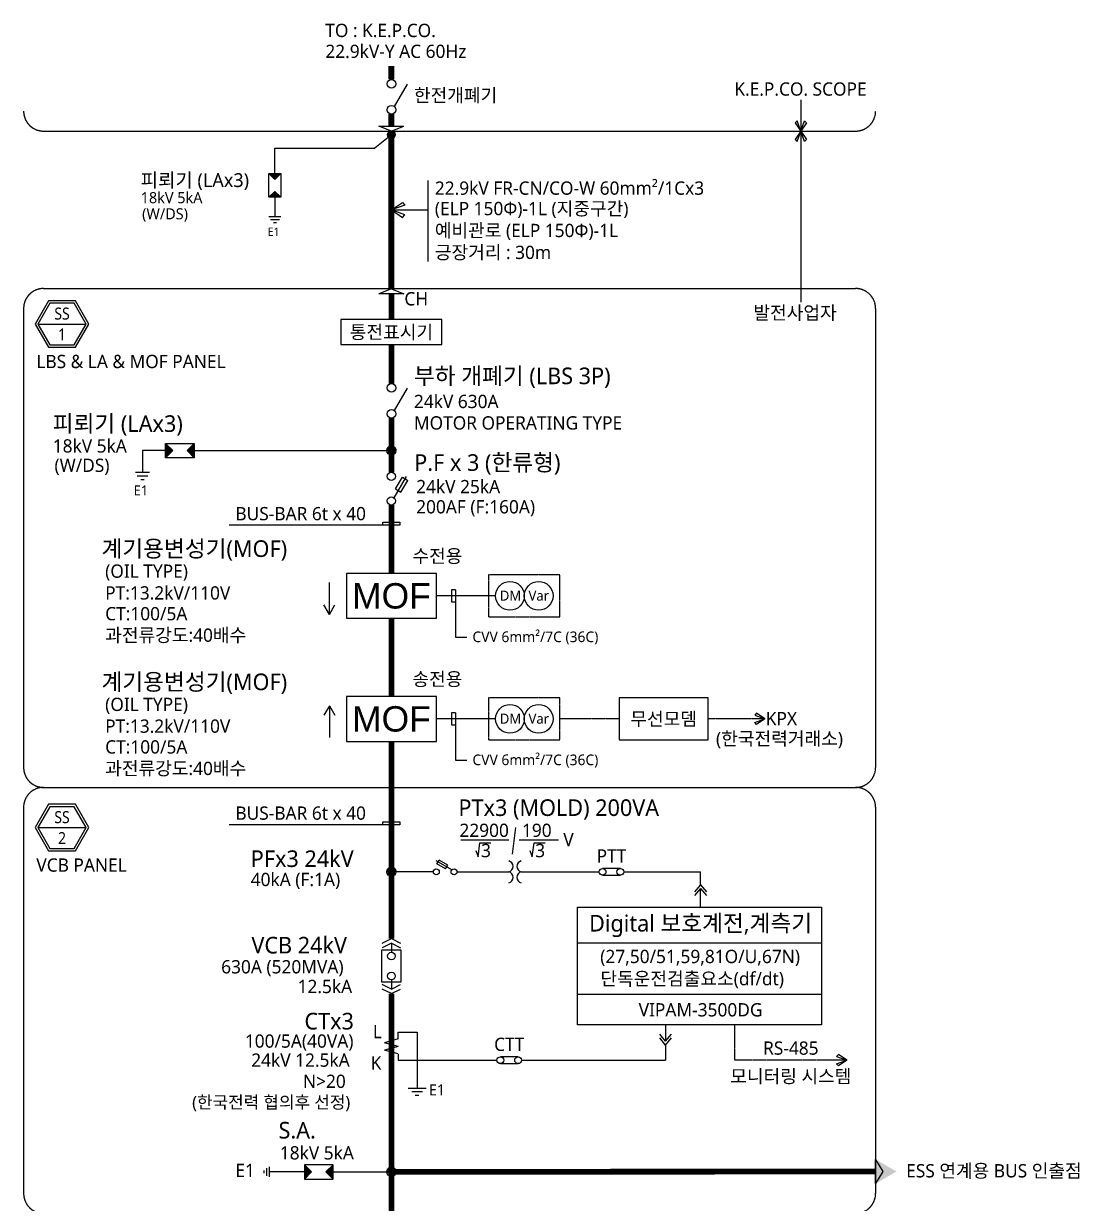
# Model space of a CAD drawing. Header units: millimetres. Extents: x 3366 to 510398, y 0 to 56757.
# Drawn here: x 99197 to 123048, y 30112 to 56757 of the extents above; entities that cross this region are included whole.
import ezdxf
from ezdxf.enums import TextEntityAlignment as Align

# ---------------------------------------------------------------- set-up
doc = ezdxf.new("R2010")
doc.units = ezdxf.units.MM
doc.linetypes.add('C4', pattern=[19, 16, -1, 1, -1])
doc.linetypes.add('LH2', pattern=[2.75, 2, -0.75])
for name, color, linetype in [('E-ELEC', 3, 'Continuous'), ('E-LINE', 4, 'Continuous'), ('E-TABL', 1, 'Continuous'), ('E-TEXT', 7, 'Continuous')]:
    doc.layers.add(name, color=color, linetype=linetype)
doc.styles.add('arial', font='arial.ttf')
doc.styles.add('MG', font='malgun.ttf')

msp = doc.modelspace()

# ---------------------------------------------------------------- hatches: boundary and pattern name
at = {"layer": 'E-LINE'}
msp.add_hatch(color=256, dxfattribs=at).paths.add_polyline_path([(118917.1, 30832.2), (118444.6, 30559.4), (118444.6, 31105)])

# ---------------------------------------------------------------- linework, layer by layer
at = {"color": 1}
for p, q in [((107699.6, 45428.4), (103842.8, 45428.4)), ((107313.8, 45432), (107313.8, 45494.9)), ((107313.8, 45494.9), (107699.6, 45494.9)), ((107699.6, 45494.9), (107699.6, 45428.4)), ((107699.6, 38665.1), (103842.8, 38665.1)), ((107313.8, 38668.7), (107313.8, 38731.6)), ((107313.8, 38731.6), (107699.6, 38731.6)), ((107699.6, 38731.6), (107699.6, 38665.1))]:
    msp.add_line(p, q, dxfattribs=at)
at = {"layer": 'E-ELEC', "linetype": 'Continuous'}
for p, q in [((107572.8, 54886.3), (107868.1, 55392.5)), ((107223.1, 54437.2), (107787.6, 54437.2)), ((107504.3, 54329.9), (107787.6, 54437.2)), ((107507.4, 50764.5), (107224.2, 50657.3)), ((107788.6, 50657.3), (107224.2, 50657.3)), ((107572.8, 48019), (107868.1, 48525.2)), ((107757.3, 46517), (107874.2, 46441.3)), ((107601.2, 46248.4), (107717.2, 46173.3)), ((108530.7, 37780.3), (108585.4, 37864.6)), ((108724.6, 37667.7), (108778.7, 37751.3))]:
    msp.add_line(p, q, dxfattribs=at)
at = {"layer": 'E-ELEC'}
for p, q in [((107505.3, 54245.9), (107134, 53941.9)), ((104874.9, 53941.9), (107134, 53941.9)), ((104874.9, 53371.5), (104874.9, 53941.9)), ((104740.4, 53371.5), (104874.9, 53237)), ((104740.4, 52833.7), (104740.4, 53371.5)), ((104740.4, 53371.5), (105009.3, 53371.5)), ((104874.9, 53237), (105009.3, 53371.5)), ((105009.3, 53371.5), (105009.3, 52833.7)), ((104740.4, 52833.7), (104874.9, 52968.1)), ((105009.3, 52833.7), (104740.4, 52833.7)), ((104874.9, 52968.1), (105009.3, 52833.7)), ((104874.9, 52833.7), (104874.9, 52397.8)), ((104740.4, 52397.8), (105009.3, 52397.8)), ((104774, 52330.6), (104975.7, 52330.6)), ((104841.3, 52263.3), (104908.5, 52263.3)), ((102405.9, 47273.8), (103051.2, 47273.8)), ((102405.9, 47273.8), (102567.2, 47112.4)), ((102405.9, 46951.1), (102405.9, 47273.8)), ((103051.2, 47273.8), (102889.9, 47112.4)), ((103051.2, 47273.8), (103051.2, 46951.1)), ((102405.9, 47112.4), (101882.8, 47112.4)), ((101882.8, 47112.4), (101882.8, 46623.6)), ((102567.2, 47112.4), (102405.9, 46951.1)), ((103051.2, 46951.1), (102405.9, 46951.1)), ((102889.9, 47112.4), (103051.2, 46951.1)), ((103051.2, 47112.4), (107506.4, 47112.4)), ((101721.5, 46623.6), (102044.1, 46623.6)), ((101761.8, 46542.9), (102003.8, 46542.9)), ((101842.5, 46462.3), (101923.1, 46462.3)), ((107566.8, 46046.2), (107849.7, 46531.1)), ((107600.7, 46248.5), (107757.3, 46517)), ((107716.9, 46172.8), (107873.5, 46441.2)), ((106105.3, 43410.1), (106105.3, 44131)), ((106105.3, 43410.1), (105983.1, 43627.7)), ((106105.3, 43410.1), (106227.4, 43627.7)), ((106105.3, 41352.5), (105983.1, 41134.9)), ((106105.3, 41352.5), (106105.3, 40631.6)), ((106105.3, 41352.5), (106227.4, 41134.9)), ((108870.4, 37642.8), (108520.6, 37846.9)), ((108779.1, 37751.2), (108585.4, 37864.1)), ((108724.5, 37667.3), (108530.7, 37780.3)), ((107299, 35990), (107506.4, 36093.7)), ((107506.4, 35990), (107299, 35886.3)), ((107506.4, 36093.7), (107713.7, 35990)), ((107506.4, 35990), (107506.4, 35782.6)), ((107506.4, 35990), (107713.7, 35886.3)), ((107506.4, 34953.2), (107299, 35056.9)), ((107506.4, 34849.6), (107299, 34953.2)), ((107506.4, 35160.6), (107506.4, 34953.2)), ((107506.4, 34953.2), (107713.7, 35056.9)), ((107506.4, 34849.6), (107713.7, 34953.2)), ((104692.9, 30736.8), (104692.9, 30909.5)), ((104750.4, 30708), (104750.4, 30938.3)), ((106188.1, 30984.5), (105542.7, 30984.5)), ((105704, 30823.1), (105542.7, 30984.5)), ((105542.7, 30984.5), (105542.7, 30661.8)), ((106026.7, 30823.1), (106188.1, 30984.5)), ((106188.1, 30661.8), (106188.1, 30984.5)), ((104635.3, 30794.3), (104635.3, 30851.9)), ((105542.7, 30823.1), (104750.4, 30823.1)), ((105542.7, 30661.8), (105704, 30823.1)), ((105542.7, 30661.8), (106188.1, 30661.8)), ((106188.1, 30661.8), (106026.7, 30823.1)), ((106188.1, 30823.1), (107506.4, 30823.1))]:
    msp.add_line(p, q, dxfattribs=at)
at = {"layer": 'E-ELEC', "linetype": 'Continuous', "elevation": 0}
for points in [[(107506.4, 54329.9), (107223.1, 54437.2)], [(107505.3, 50764.5), (107788.6, 50657.3)]]:
    msp.add_lwpolyline(points, dxfattribs=at)
at = {"layer": 'E-ELEC', "elevation": 0}
for points in [[(108646.2, 50074.2), (106366.6, 50074.2), (106366.6, 49509.3), (108646.2, 49509.3)], [(108521.2, 44340.5), (106491.5, 44340.5), (106491.5, 43325.6), (108521.2, 43325.6)], [(108521.2, 41562), (106491.5, 41562), (106491.5, 40547.1), (108521.2, 40547.1)], [(107282.9, 35831.1), (107282.9, 35112.1), (107729.9, 35112.1), (107729.9, 35831.1)]]:
    msp.add_lwpolyline(points, close=True, dxfattribs=at)
at = {"layer": 'E-ELEC', "linetype": 'Continuous'}
for centre in [(107506.4, 55397.7), (107508.1, 54812.4), (107506.4, 48530.4), (107508.1, 47945.1)]:
    msp.add_circle(centre, 98.2, dxfattribs=at)
at = {"layer": 'E-ELEC'}
for centre, radius in [((107505.3, 54245.9), 84), ((107505.3, 54245.9), 60), ((107505.3, 54245.9), 33.6), ((107506.4, 47112.4), 100.8), ((107506.4, 47112.4), 72), ((107506.4, 47112.4), 40.3), ((107505.9, 46531.1), 92.4), ((107505.9, 45976.7), 92.4), ((107506.4, 37598.9), 100.8), ((107506.4, 37598.9), 40.3), ((108520.6, 37598.9), 66.7), ((108920.6, 37598.9), 66.7), ((107506.4, 35696.2), 86.4), ((107506.4, 35247), 86.4), ((107506.4, 30823.1), 100.8), ((107506.4, 30823.1), 40.3)]:
    msp.add_circle(centre, radius, dxfattribs=at)
for centre, start, end in [((110127.8, 37722.5), 284.17223, 75.82777), ((110466.7, 37722.5), 104.17223, 255.82777), ((110127.8, 37475.4), 284.17223, 75.82777), ((110466.7, 37475.4), 104.17223, 255.82777)]:
    msp.add_arc(centre, 127.4, start, end, dxfattribs=at)
for points in [[(104740.4, 53371.5), (104874.9, 53237), (105009.3, 53371.5)], [(104740.4, 52833.7), (104874.9, 52968.1), (105009.3, 52833.7)], [(102405.9, 47273.8), (102567.2, 47112.4), (102405.9, 46951.1)], [(103051.2, 47273.8), (102889.9, 47112.4), (103051.2, 46951.1)], [(105542.7, 30661.8), (105704, 30823.1), (105542.7, 30984.5)], [(106188.1, 30661.8), (106026.7, 30823.1), (106188.1, 30984.5)]]:
    msp.add_solid(points, dxfattribs=at)
at = {"layer": 'E-LINE', "const_width": 130, "elevation": 0}
for points in [[(107505.3, 55495.9), (107505.3, 55802.9)], [(107505.3, 54437.2), (107505.3, 54714.2)], [(107505.3, 50764.5), (107505.3, 54330.3)], [(107506.4, 50657.3), (107506.4, 50074.2)], [(107506.4, 49509.3), (107506.4, 48628.6)], [(107508.1, 47846.9), (107507.3, 46623.4)], [(107507, 45884.3), (107506.4, 44340.5)], [(107506.4, 43325.6), (107506.4, 41562)], [(107506.4, 40547.1), (107506.4, 36093.7)], [(107506.4, 34849.6), (107506.4, 27782.6)]]:
    msp.add_lwpolyline(points, dxfattribs=at)
at = {"layer": 'E-LINE', "elevation": 0}
msp.add_lwpolyline([(118609, 30832.2), (118444.6, 30559.4), (118444.6, 31105)], close=True, dxfattribs=at)
at = {"layer": 'E-TABL', "color": 1, "linetype": 'C4'}
for p, q in [((99646.8, 54329.9), (117993.9, 54329.9)), ((99646.8, 50772.9), (117993.9, 50772.9)), ((99196.8, 50322.9), (99196.8, 39957)), ((118443.9, 50322.9), (118443.9, 39957)), ((99646.8, 39507), (117993.9, 39507)), ((99196.8, 39057), (99196.8, 30336.6)), ((118443.9, 39057), (118443.9, 30336.6))]:
    msp.add_line(p, q, dxfattribs=at)
at = {"layer": 'E-TABL'}
for p, q in [((108331.9, 53213.9), (108331.9, 51385.9)), ((107505.3, 52547.4), (108331.9, 52547.4)), ((115756, 41181.3), (115712.7, 41138)), ((115712.7, 41138), (115945, 41054.6)), ((115712.7, 40971.1), (115945, 41054.6)), ((115945, 41054.6), (115756, 41181.3)), ((115945, 41054.6), (115756, 40927.8)), ((115756, 40927.8), (115712.7, 40971.1)), ((117220.4, 36801.2), (117220.4, 34142)), ((117605.9, 33471), (117562.6, 33427.8)), ((117562.6, 33427.8), (117794.9, 33344.3)), ((117562.6, 33260.8), (117794.9, 33344.3)), ((117794.9, 33344.3), (117605.9, 33471)), ((117794.9, 33344.3), (117605.9, 33217.6)), ((117605.9, 33217.6), (117562.6, 33260.8))]:
    msp.add_line(p, q, dxfattribs=at)
at = {"layer": 'E-TABL', "linetype": 'Continuous'}
for p, q in [((99520.6, 49972.2), (100609.5, 49972.2)), ((108951.8, 43965.7), (108951.8, 42899.4)), ((108951.8, 42899.4), (109209.4, 42899.4)), ((108951.8, 41187.2), (108951.8, 40120.9)), ((108951.8, 40120.9), (109209.4, 40120.9)), ((99520.6, 38599.4), (100609.5, 38599.4))]:
    msp.add_line(p, q, dxfattribs=at)
at = {"layer": 'E-TABL', "linetype": 'LH2'}
for p, q in [((112649.5, 41054.6), (111310.5, 41054.6)), ((115945, 41054.6), (114663.2, 41054.6)), ((115263.2, 33344.3), (115263.2, 34142)), ((117794.9, 33344.3), (115263.2, 33344.3))]:
    msp.add_line(p, q, dxfattribs=at)
at = {"layer": 'E-TABL', "elevation": 0}
for points in [[(107810.2, 52657), (107505.3, 52547.4), (107753.5, 52713.7)], [(107505.3, 52547.4), (107753.5, 52381.1), (107810.2, 52437.9)], [(114663.2, 41526.5), (112649.5, 41526.5), (112649.5, 40582.6), (114663.2, 40582.6)]]:
    msp.add_lwpolyline(points, close=True, dxfattribs=at)
at = {"layer": 'E-TABL', "linetype": 'Continuous', "elevation": 0}
for points in [[(99792.8, 50443.7), (99520.6, 49972.2), (99792.8, 49500.6), (100337.3, 49500.6), (100609.5, 49972.2), (100337.3, 50443.7)], [(99792.8, 39071), (99520.6, 38599.4), (99792.8, 38127.9), (100337.3, 38127.9), (100609.5, 38599.4), (100337.3, 39071)]]:
    msp.add_lwpolyline(points, close=True, dxfattribs=at)
at = {"layer": 'E-TABL', "linetype": 'LH2', "elevation": 0}
for points in [[(111310.5, 44305), (109697.9, 44305), (109697.9, 43361.1), (111310.5, 43361.1)], [(111310.5, 41526.5), (109697.9, 41526.5), (109697.9, 40582.6), (111310.5, 40582.6)]]:
    msp.add_lwpolyline(points, close=True, dxfattribs=at)
at = {"layer": 'E-TABL', "linetype": 'Continuous', "elevation": 0}
for points in [[(108951.8, 43965.7), (108866.7, 43965.7), (108866.7, 43700.4), (108951.8, 43700.4)], [(108951.8, 41187.2), (108866.7, 41187.2), (108866.7, 40921.9), (108951.8, 40921.9)]]:
    msp.add_lwpolyline(points, dxfattribs=at)
at = {"layer": 'E-TABL', "elevation": 0}
msp.add_lwpolyline([(117220.4, 34142), (111711.2, 34142), (111711.2, 35999.5), (117220.4, 35999.5)], dxfattribs=at)
at = {"layer": 'E-TABL', "linetype": 'LH2', "const_width": 130, "elevation": 0}
msp.add_lwpolyline([(118444.6, 30832.5), (107506.4, 30823.1)], dxfattribs=at)
at = {"layer": 'E-TABL', "linetype": 'C4'}
for centre, start, end in [((99646.8, 54779.9), 180, 270), ((117993.9, 54779.9), 270, 0)]:
    msp.add_arc(centre, 450, start, end, dxfattribs=at)
at = {"layer": 'E-TABL', "color": 1, "linetype": 'C4'}
for centre, start, end in [((99646.8, 50322.9), 90, 180), ((117993.9, 50322.9), 0, 90), ((99646.8, 39957), 180, 270), ((117993.9, 39957), 270, 0), ((99646.8, 39057), 90, 180), ((117993.9, 39057), 0, 90), ((99646.8, 30336.6), 180, 270), ((117993.9, 30336.6), 270, 0)]:
    msp.add_arc(centre, 450, start, end, dxfattribs=at)
at = {"layer": 'E-TEXT'}
for p, q in [((116753.9, 55031.5), (116753.9, 50464.2)), ((116627.2, 54519), (116670.5, 54562.2)), ((116880.6, 54519), (116627.2, 54140.9)), ((116627.2, 54519), (116880.6, 54140.9)), ((116670.5, 54097.7), (116837.4, 54562.2)), ((116837.4, 54097.7), (116670.5, 54562.2)), ((116880.6, 54519), (116837.4, 54562.2)), ((116627.2, 54140.9), (116670.5, 54097.7)), ((116880.6, 54140.9), (116837.4, 54097.7)), ((109860.6, 43833.1), (108521.5, 43833.1)), ((109860.6, 41054.6), (108521.5, 41054.6)), ((110308.5, 38599), (110235.6, 38001.7)), ((109072.3, 38322.2), (110159.8, 38322.2)), ((110390.1, 38322.2), (111281.8, 38322.2)), ((108453.9, 37598.9), (107506.4, 37598.9)), ((108987.3, 37598.9), (110159, 37598.9)), ((110435.5, 37598.9), (112201.5, 37598.9)), ((112678.2, 37674.9), (112277.5, 37674.9)), ((112754.2, 37598.9), (114490.6, 37598.9)), ((114490.6, 37308.4), (114490.6, 37598.9)), ((112277.5, 37522.9), (112678.2, 37522.9)), ((114490.6, 36801.2), (114490.6, 37222.9)), ((111711.2, 36801.2), (117220.4, 36801.2)), ((111711.2, 34142), (111711.2, 36801.2)), ((111711.2, 35999.5), (117220.4, 35999.5)), ((117220.4, 34826.3), (111711.2, 34826.3)), ((117220.4, 34142), (111711.2, 34142)), ((113700.5, 34142), (113700.5, 33773.5)), ((107660.3, 33826.1), (107660.3, 33978.6)), ((107660.3, 33978.6), (108086.9, 33978.6)), ((108086.9, 33978.6), (108086.9, 32717.4)), ((107660.3, 33826.1), (107352.4, 33741.6)), ((107660.3, 33657.2), (107352.4, 33741.6)), ((107660.3, 33657.2), (107352.4, 33572.7)), ((113700.5, 33688), (113700.5, 33344.3)), ((107660.3, 33488.2), (107352.4, 33572.7)), ((107660.3, 33482.2), (107660.3, 33344.3)), ((107660.3, 33344.3), (109890.8, 33344.3)), ((110367.5, 33420.3), (109966.8, 33420.3)), ((110443.5, 33344.3), (113700.5, 33344.3)), ((109966.8, 33268.3), (110367.5, 33268.3)), ((107882.3, 32717.4), (108291.6, 32717.4)), ((107964.1, 32637.1), (108209.7, 32637.1)), ((108046, 32556.9), (108127.9, 32556.9))]:
    msp.add_line(p, q, dxfattribs=at)
at = {"layer": 'E-TEXT', "linetype": 'Continuous'}
for p, q in [((114490.6, 37308.4), (114356.8, 37148)), ((114490.6, 37308.4), (114624.3, 37148)), ((114490.6, 37222.9), (114356.8, 37062.6)), ((114490.6, 37222.9), (114624.3, 37062.6)), ((113700.5, 33773.5), (113566.7, 33933.8)), ((113700.5, 33688), (113566.7, 33848.4)), ((113700.5, 33773.5), (113834.2, 33933.8)), ((113700.5, 33688), (113834.2, 33848.4))]:
    msp.add_line(p, q, dxfattribs=at)
at = {"layer": 'E-TEXT', "linetype": 'Continuous', "elevation": 0}
for points in [[(107555.6, 54245.9, 100.5, 100.5, 1), (107455.1, 54245.9, 0, 0, 0)], [(107541.3, 54245.9, 71.8, 71.8, 1), (107469.4, 54245.9, 0, 0, 0)], [(107566.7, 47112.4, 120.6, 120.6, 1), (107446.1, 47112.4, 0, 0, 0)], [(107549.5, 47112.4, 86.2, 86.2, 1), (107463.3, 47112.4, 0, 0, 0)], [(107566.7, 37598.9, 120.6, 120.6, 1), (107446.1, 37598.9, 0, 0, 0)], [(107566.7, 30823.1, 120.6, 120.6, 1), (107446.1, 30823.1, 0, 0, 0)]]:
    msp.add_lwpolyline(points, format="xyseb", dxfattribs=at)
for points in [[(99761.7, 50497.5), (99458.4, 49972.2), (99761.7, 49446.8), (100368.4, 49446.8), (100671.7, 49972.2), (100368.4, 50497.5)], [(99761.7, 39124.8), (99458.4, 38599.4), (99761.7, 38074), (100368.4, 38074), (100671.7, 38599.4), (100368.4, 39124.8)]]:
    msp.add_lwpolyline(points, close=True, dxfattribs=at)
at = {"layer": 'E-TEXT', "elevation": 0}
for points in [[(109410.5, 38083.3), (109463, 37937.6), (109503.8, 38252.3), (109751.6, 38252.3)], [(110635.1, 38083.3), (110687.6, 37937.6), (110728.4, 38252.3), (110976.2, 38252.3)], [(117220.4, 36801.2), (117220.4, 34142)]]:
    msp.add_lwpolyline(points, dxfattribs=at)
at = {"layer": 'E-TEXT'}
for centre, radius in [((110184.7, 43833.1), 324.1), ((110832.9, 43833.1), 324.1), ((110184.7, 41054.6), 324.1), ((110832.9, 41054.6), 324.1), ((107506.4, 37598.9), 67.9), ((112277.5, 37598.9), 76), ((112678.2, 37598.9), 76), ((109966.8, 33344.3), 76), ((110367.5, 33344.3), 76)]:
    msp.add_circle(centre, radius, dxfattribs=at)
at = {"layer": 'E-TEXT', "linetype": 'Continuous'}
msp.add_circle((107506.4, 30823.1), 60.3, dxfattribs=at)

# ---------------------------------------------------------------- texts
at = {"style": 'MG'}
for p in [(103980.8, 45539.4), (103980.8, 38776.1)]:
    msp.add_text('BUS-BAR 6t x 40', height=300, dxfattribs=at).set_placement(p)
at = {"layer": 'E-ELEC', "style": 'MG'}
for s, p in [('CT:100/5A', (101039.6, 43280.3)), ('CT:100/5A', (101039.6, 40271.6)), ('단독운전검출요소(df/dt)', (112227.5, 35037))]:
    msp.add_text(s, height=300, dxfattribs=at).set_placement(p)
for s, p in [('(27,50/51,59,81O/U,67N)', (114480.5, 35657.5)), ('VIPAM-3500DG', (114490.6, 34484.1))]:
    msp.add_text(s, height=300, dxfattribs=at).set_placement(p, align=Align.MIDDLE)
msp.add_text('100/5A(40VA)', height=300, dxfattribs=at).set_placement((106650.1, 33628.1), align=Align.RIGHT)
at = {"layer": 'E-LINE', "style": 'MG'}
for s, height, p in [('피뢰기 (LAx3)', 312.5, (101842.4, 53065.3)), ('부하 개폐기 (LBS 3P)', 375, (108014.7, 48613.6)), ('피뢰기 (LAx3)', 375, (99856, 47535.8)), ('P.F x 3 (한류형)', 375, (108021.6, 46656)), ('계기용변성기(MOF)', 375, (100956.7, 44711.5)), ('계기용변성기(MOF)', 375, (100956.7, 41702.8)), ('PTx3 (MOLD) 200VA', 375, (109020.6, 38861.6)), ('PFx3 24kV', 375, (104327.9, 37709.5)), ('VCB 24kV', 375, (104343.9, 35756.2)), ('S.A.', 375, (104956.3, 31577.2))]:
    msp.add_text(s, height=height, dxfattribs=at).set_placement(p)
msp.add_text('Digital 보호계전,계측기', height=375, dxfattribs=at).set_placement((114490.6, 36400.4), align=Align.MIDDLE)
msp.add_text('CTx3', height=375, dxfattribs=at).set_placement((106658.9, 34040.3), align=Align.RIGHT)
at = {"layer": 'E-TEXT', "style": 'MG'}
for s, height, p in [('TO : K.E.P.CO.', 300, (106012.6, 56452.3)), ('22.9kV-Y AC 60Hz', 300, (106013.8, 55980.7)), ('K.E.P.CO. SCOPE', 300, (115252.6, 55129.1)), ('한전개폐기', 300, (108014.7, 54988.3)), ('22.9kV FR-CN/CO-W 60mm²/1Cx3', 300, (108487.1, 52891.6)), ('18kV 5kA', 250, (101842.4, 52700.6)), ('(ELP 150Φ)-1L (지중구간)', 300, (108487.1, 52430.1)), ('(W/DS)', 250, (101874.7, 52336)), ('예비관로 (ELP 150Φ)-1L', 300, (108487.1, 51935)), ('E1', 188.5, (104707.6, 51962.6)), ('긍장거리 : 30m', 300, (108487.1, 51440)), ('CH', 300, (107798.8, 50391.6)), ('발전사업자', 300, (115683.5, 50075.3)), ('24kV 630A', 300, (108014.7, 48073.6)), ('MOTOR OPERATING TYPE', 300, (108014.7, 47588.9)), ('18kV 5kA', 300, (99856, 47068.9)), ('(W/DS)', 300, (99894.7, 46631.3)), ('24kV 25kA', 300, (108065.5, 46151)), ('E1', 226.2, (101682, 46101.3)), ('200AF (F:160A)', 300, (108065.5, 45694)), ('수전용', 300, (107980.9, 44581.4)), ('(OIL TYPE)', 300, (101039.6, 44240.9)), ('PT:13.2kV/110V', 300, (101039.6, 43749.6)), ('DM', 226.2, (109955.5, 43724)), ('Var', 226.2, (110603.8, 43724)), ('과전류강도:40배수', 300, (101039.7, 42794.9)), ('CVV 6mm²/7C (36C)', 240, (109337.5, 42787.6)), ('송전용', 300, (107980.9, 41802.9)), ('(OIL TYPE)', 300, (101039.6, 41232.2)), ('PT:13.2kV/110V', 300, (101039.6, 40740.8)), ('DM', 226.2, (109955.5, 40945.5)), ('Var', 226.2, (110603.8, 40945.5)), ('KPX', 300, (115963.2, 40910.8)), ('(한국전력거래소)', 300, (114838.3, 40457.6)), ('CVV 6mm²/7C (36C)', 240, (109337.5, 40009.1)), ('과전류강도:40배수', 300, (101039.7, 39786.1)), ('22900', 300, (109042.5, 38387.8)), ('190', 300, (110455.4, 38387.8)), ('V', 300, (111389.1, 38176.6)), ('3', 300, (109531.2, 37930.5)), ('3', 300, (110755.8, 37930.5)), ('40kA (F:1A)', 300, (104327.9, 37277.4)), ('630A (520MVA)', 300, (103660.5, 35305.7)), ('12.5kA', 300, (105386.2, 34861.1)), ('18kV 5kA', 300, (104985.3, 31103.8)), ('E1', 300, (103980.3, 30705.7))]:
    msp.add_text(s, height=height, dxfattribs=at).set_placement(p)
at = {"layer": 'E-TEXT', "linetype": 'Continuous', "style": 'MG', "width": 0.9}
for s, p in [('SS', (100065, 50207.9)), ('1', (100065, 49736.4)), ('SS', (100065, 38835.2)), ('2', (100065, 38363.7))]:
    msp.add_text(s, height=270, dxfattribs=at).set_placement(p, align=Align.MIDDLE)
at = {"layer": 'E-TEXT'}
for s, height, style, p in [('통전표시기', 300, 'MG', (107506.4, 49791.8)), ('MOF', 573.3, 'arial', (107506.4, 43833.1)), ('MOF', 573.3, 'arial', (107506.4, 41054.6)), ('PTT', 300, 'MG', (112477.8, 37959.1)), ('CTT', 300, 'MG', (110167.2, 33704.5))]:
    msp.add_text(s, height=height, dxfattribs=dict(at, style=style)).set_placement(p, align=Align.MIDDLE)
at = {"layer": 'E-TEXT', "linetype": 'Continuous', "style": 'MG'}
for s, height, p in [('LBS & LA & MOF PANEL', 300, (99485.1, 48975.9)), ('VCB PANEL', 300, (99485.1, 37603.2)), ('E1', 250, (108353.2, 32550)), ('ESS 연계용 BUS 인출점', 300, (119136, 30698.3))]:
    msp.add_text(s, height=height, dxfattribs=at).set_placement(p)
at = {"layer": 'E-TEXT', "style": 'MG'}
for s, p in [('무선모뎀', (113656.3, 41054.6)), ('RS-485', (116529.1, 33619.5)), ('모니터링 시스템', (116529.1, 32983.6))]:
    msp.add_text(s, height=300, dxfattribs=at).set_placement(p, align=Align.MIDDLE_CENTER)
for s, height, p in [('L', 300, (107291, 33839.9)), ('24kV 12.5kA', 300, (106564.8, 33197.9)), ('K', 300, (107278, 33134.7)), ('N>20', 300, (106475, 32719.6)), ('(한국전력 협의후 선정)', 280, (106575.5, 32255.9))]:
    msp.add_text(s, height=height, dxfattribs=at).set_placement(p, align=Align.RIGHT)

doc.saveas('drawing.dxf')
